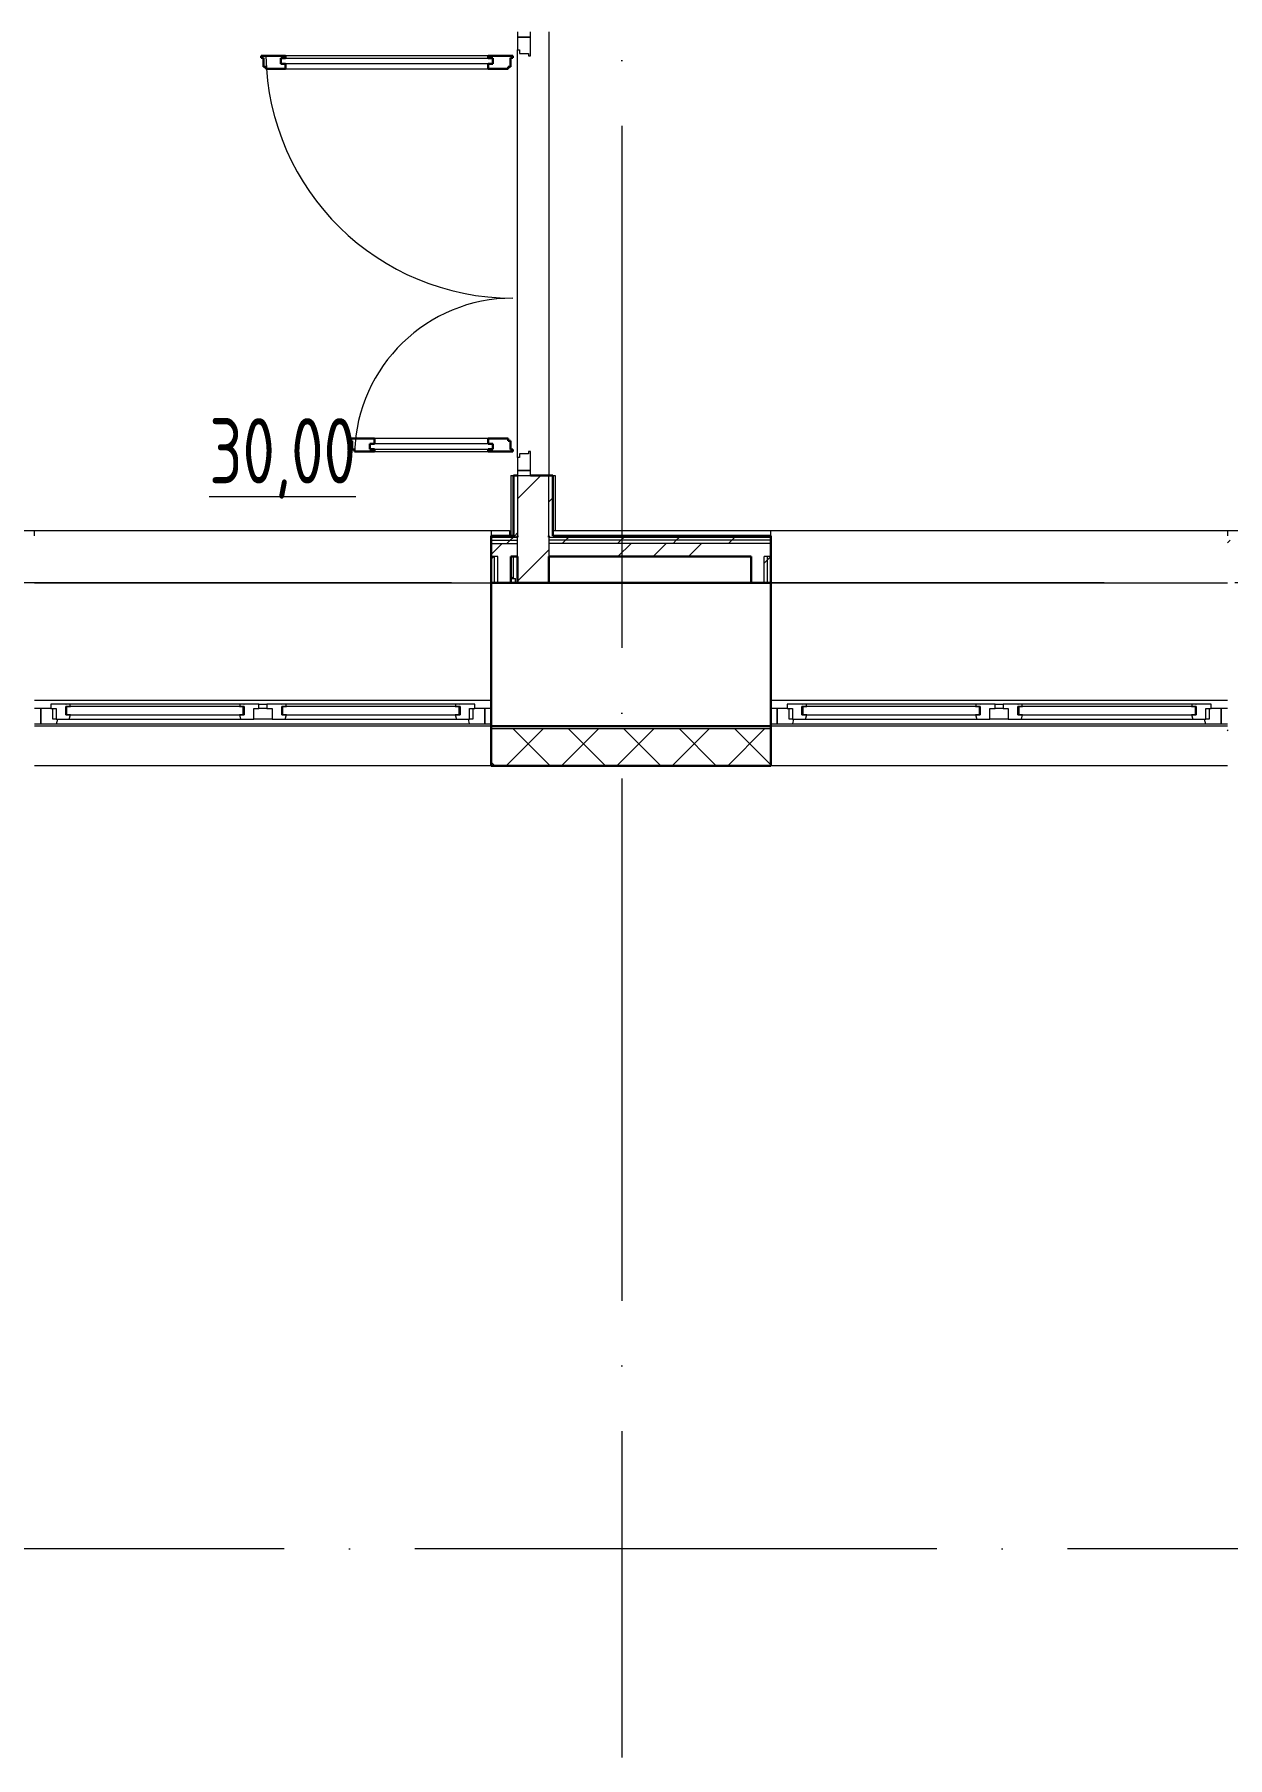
# Model space of a CAD drawing. Header units: millimetres. Extents: x -259793 to 503324, y -44556 to 93494.
# Drawn here: x -54908 to -50338, y 9576 to 16176 of the extents above; entities that cross this region are included whole.
import ezdxf

# ---------------------------------------------------------------- set-up
doc = ezdxf.new("R2010")
doc.units = ezdxf.units.MM
doc.linetypes.add('ADSK_Линия сетки', pattern=[25, 20, -2.5, 0, -2.5])
for name, color, linetype, lineweight in [('_ Окна', 7, 'Continuous', 9), ('Двери', 252, 'Continuous', 9), ('Марки помещений', 252, 'Continuous', 20), ('Ограждение', 252, 'Continuous', 9), ('Окна', 252, 'Continuous', 9), ('Оси', 252, 'Continuous', 9), ('Стены внутренние', 7, 'Continuous', 18), ('Стены наружные', 7, 'Continuous', 18), ('Стены штриховка', 7, 'Continuous', 9)]:
    doc.layers.add(name, color=color, linetype=linetype, lineweight=lineweight)
doc.layers.add('Двери открывание', color=7, linetype='Continuous', lineweight=9, true_color=0xc0c0c0)
doc.styles.add('GOST Common_3', font='', dxfattribs={"height": 3.5})
doc.styles.get('GOST Common_3').set_extended_font_data('GOST 2.304 type A')

# ---------------------------------------------------------------- blocks, each defined once
blk = doc.blocks.new('1 этаж')
at = {"layer": '_ Окна', "color": 251, "lineweight": 18, "true_color": 0x636466}
for p, q in [((-54786.8, 14991.3), (-54842.8, 14991.3)), ((-54842.8, 14991.3), (-54842.8, 14974.3)), ((-54785.8, 14990.3), (-54786.8, 14991.3)), ((-54784.8, 14991.3), (-54785.8, 14990.3)), ((-54785.8, 14950.3), (-54785.8, 14982.3)), ((-54785.8, 14982.3), (-54767.8, 14982.3)), ((-54770.2, 14991.3), (-54784.8, 14991.3)), ((-54767.8, 14982.3), (-54770.2, 14991.3)), ((-54118.4, 14991.3), (-54120.8, 14982.3)), ((-54120.8, 14982.3), (-54102.8, 14982.3)), ((-54103.8, 14991.3), (-54118.4, 14991.3)), ((-54102.8, 14990.3), (-54103.8, 14991.3)), ((-54101.8, 14991.3), (-54102.8, 14990.3)), ((-54102.8, 14982.3), (-54102.8, 14950.3)), ((-54045.8, 14991.3), (-54101.8, 14991.3)), ((-54045.8, 14974.3), (-54045.8, 14991.3)), ((-53959.8, 14991.3), (-54015.8, 14991.3)), ((-54015.8, 14991.3), (-54015.8, 14974.3)), ((-53958.8, 14990.3), (-53959.8, 14991.3)), ((-53957.8, 14991.3), (-53958.8, 14990.3)), ((-53958.8, 14950.3), (-53958.8, 14982.3)), ((-53958.8, 14982.3), (-53940.8, 14982.3)), ((-53943.2, 14991.3), (-53957.8, 14991.3)), ((-53940.8, 14982.3), (-53943.2, 14991.3)), ((-53291.4, 14991.3), (-53293.8, 14982.3)), ((-53293.8, 14982.3), (-53275.8, 14982.3)), ((-53276.8, 14991.3), (-53291.4, 14991.3)), ((-53275.8, 14990.3), (-53276.8, 14991.3)), ((-53274.8, 14991.3), (-53275.8, 14990.3)), ((-53275.8, 14982.3), (-53275.8, 14950.3)), ((-53218.8, 14991.3), (-53274.8, 14991.3)), ((-53218.8, 14974.3), (-53218.8, 14991.3)), ((-51966.8, 14991.3), (-52022.8, 14991.3)), ((-52022.8, 14991.3), (-52022.8, 14974.3)), ((-51965.8, 14990.3), (-51966.8, 14991.3)), ((-51964.8, 14991.3), (-51965.8, 14990.3)), ((-51965.8, 14950.3), (-51965.8, 14982.3)), ((-51965.8, 14982.3), (-51947.8, 14982.3)), ((-51950.2, 14991.3), (-51964.8, 14991.3)), ((-51947.8, 14982.3), (-51950.2, 14991.3)), ((-51298.4, 14991.3), (-51300.8, 14982.3)), ((-51300.8, 14982.3), (-51282.8, 14982.3)), ((-51283.8, 14991.3), (-51298.4, 14991.3)), ((-51282.8, 14990.3), (-51283.8, 14991.3)), ((-51281.8, 14991.3), (-51282.8, 14990.3)), ((-51282.8, 14982.3), (-51282.8, 14950.3)), ((-51225.8, 14991.3), (-51281.8, 14991.3)), ((-51225.8, 14974.3), (-51225.8, 14991.3)), ((-51139.8, 14991.3), (-51195.8, 14991.3)), ((-51195.8, 14991.3), (-51195.8, 14974.3)), ((-51138.8, 14990.3), (-51139.8, 14991.3)), ((-51137.8, 14991.3), (-51138.8, 14990.3)), ((-51138.8, 14950.3), (-51138.8, 14982.3)), ((-51138.8, 14982.3), (-51120.8, 14982.3)), ((-51123.2, 14991.3), (-51137.8, 14991.3)), ((-51120.8, 14982.3), (-51123.2, 14991.3)), ((-50471.4, 14991.3), (-50473.8, 14982.3)), ((-50473.8, 14982.3), (-50455.8, 14982.3)), ((-50456.8, 14991.3), (-50471.4, 14991.3)), ((-50455.8, 14990.3), (-50456.8, 14991.3)), ((-50454.8, 14991.3), (-50455.8, 14990.3)), ((-50455.8, 14982.3), (-50455.8, 14950.3)), ((-50398.8, 14991.3), (-50454.8, 14991.3)), ((-50398.8, 14974.3), (-50398.8, 14991.3)), ((-54842.8, 14974.3), (-54880.8, 14974.3)), ((-54880.8, 14974.3), (-54880.8, 14916.3)), ((-54880.8, 14916.3), (-54821.4, 14916.3)), ((-54842.8, 14974.3), (-54822.8, 14974.3)), ((-54834.8, 14933.3), (-54834.8, 14974.3)), ((-54822.8, 14933.3), (-54834.8, 14933.3)), ((-54822.8, 14974.3), (-54822.8, 14933.3)), ((-54822.8, 14933.3), (-54772.4, 14933.3)), ((-54821.4, 14916.3), (-54816.8, 14933.3)), ((-54767.8, 14950.3), (-54785.8, 14950.3)), ((-54772.4, 14933.3), (-54767.8, 14950.3)), ((-54102.8, 14950.3), (-54120.8, 14950.3)), ((-54120.8, 14950.3), (-54116.2, 14933.3)), ((-54116.2, 14933.3), (-54065.8, 14933.3)), ((-54065.8, 14933.3), (-54065.8, 14974.3)), ((-54065.8, 14974.3), (-54045.8, 14974.3)), ((-54015.8, 14974.3), (-53995.8, 14974.3)), ((-53995.8, 14974.3), (-53995.8, 14933.3)), ((-53995.8, 14933.3), (-53945.4, 14933.3)), ((-53940.8, 14950.3), (-53958.8, 14950.3)), ((-53945.4, 14933.3), (-53940.8, 14950.3)), ((-53275.8, 14950.3), (-53293.8, 14950.3)), ((-53293.8, 14950.3), (-53289.2, 14933.3)), ((-53289.2, 14933.3), (-53238.8, 14933.3)), ((-53244.8, 14933.3), (-53240.2, 14916.3)), ((-53240.2, 14916.3), (-53180.8, 14916.3)), ((-53238.8, 14933.3), (-53238.8, 14974.3)), ((-53238.8, 14974.3), (-53218.8, 14974.3)), ((-53226.8, 14933.3), (-53238.8, 14933.3)), ((-53226.8, 14974.3), (-53226.8, 14933.3)), ((-53180.8, 14974.3), (-53218.8, 14974.3)), ((-53180.8, 14916.3), (-53180.8, 14974.3)), ((-52022.8, 14974.3), (-52060.8, 14974.3)), ((-52060.8, 14974.3), (-52060.8, 14916.3)), ((-52060.8, 14916.3), (-52001.4, 14916.3)), ((-52022.8, 14974.3), (-52002.8, 14974.3)), ((-52014.8, 14933.3), (-52014.8, 14974.3)), ((-52002.8, 14933.3), (-52014.8, 14933.3)), ((-52002.8, 14974.3), (-52002.8, 14933.3)), ((-52002.8, 14933.3), (-51952.4, 14933.3)), ((-52001.4, 14916.3), (-51996.8, 14933.3)), ((-51947.8, 14950.3), (-51965.8, 14950.3)), ((-51952.4, 14933.3), (-51947.8, 14950.3)), ((-51282.8, 14950.3), (-51300.8, 14950.3)), ((-51300.8, 14950.3), (-51296.2, 14933.3)), ((-51296.2, 14933.3), (-51245.8, 14933.3)), ((-51245.8, 14933.3), (-51245.8, 14974.3)), ((-51245.8, 14974.3), (-51225.8, 14974.3)), ((-51195.8, 14974.3), (-51175.8, 14974.3)), ((-51175.8, 14974.3), (-51175.8, 14933.3)), ((-51175.8, 14933.3), (-51125.4, 14933.3)), ((-51120.8, 14950.3), (-51138.8, 14950.3)), ((-51125.4, 14933.3), (-51120.8, 14950.3)), ((-50455.8, 14950.3), (-50473.8, 14950.3)), ((-50473.8, 14950.3), (-50469.2, 14933.3)), ((-50469.2, 14933.3), (-50418.8, 14933.3)), ((-50424.8, 14933.3), (-50420.2, 14916.3)), ((-50420.2, 14916.3), (-50360.8, 14916.3)), ((-50418.8, 14933.3), (-50418.8, 14974.3)), ((-50418.8, 14974.3), (-50398.8, 14974.3)), ((-50406.8, 14933.3), (-50418.8, 14933.3)), ((-50406.8, 14974.3), (-50406.8, 14933.3)), ((-50360.8, 14974.3), (-50398.8, 14974.3)), ((-50360.8, 14916.3), (-50360.8, 14974.3))]:
    blk.add_line(p, q, dxfattribs=at)
at = {"layer": '_ Окна', "color": 251, "true_color": 0x636466}
for p, q in [((-54782.8, 14982.3), (-54785.8, 14982.3)), ((-54785.8, 14982.3), (-54785.8, 14950.3)), ((-54105.8, 14982.3), (-54782.8, 14982.3)), ((-54782.8, 14982.3), (-54782.8, 14950.3)), ((-54782.8, 14950.3), (-54782.8, 14982.3)), ((-54105.8, 14950.3), (-54105.8, 14982.3)), ((-54105.8, 14982.3), (-54105.8, 14950.3)), ((-54102.8, 14982.3), (-54105.8, 14982.3)), ((-54102.8, 14950.3), (-54102.8, 14982.3)), ((-53955.8, 14982.3), (-53958.8, 14982.3)), ((-53958.8, 14982.3), (-53958.8, 14950.3)), ((-53278.8, 14982.3), (-53955.8, 14982.3)), ((-53955.8, 14982.3), (-53955.8, 14950.3)), ((-53955.8, 14950.3), (-53955.8, 14982.3)), ((-53278.8, 14950.3), (-53278.8, 14982.3)), ((-53278.8, 14982.3), (-53278.8, 14950.3)), ((-53275.8, 14982.3), (-53278.8, 14982.3)), ((-53275.8, 14950.3), (-53275.8, 14982.3)), ((-51962.8, 14982.3), (-51965.8, 14982.3)), ((-51965.8, 14982.3), (-51965.8, 14950.3)), ((-51285.8, 14982.3), (-51962.8, 14982.3)), ((-51962.8, 14982.3), (-51962.8, 14950.3)), ((-51962.8, 14950.3), (-51962.8, 14982.3)), ((-51285.8, 14950.3), (-51285.8, 14982.3)), ((-51285.8, 14982.3), (-51285.8, 14950.3)), ((-51282.8, 14982.3), (-51285.8, 14982.3)), ((-51282.8, 14950.3), (-51282.8, 14982.3)), ((-51135.8, 14982.3), (-51138.8, 14982.3)), ((-51138.8, 14982.3), (-51138.8, 14950.3)), ((-50458.8, 14982.3), (-51135.8, 14982.3)), ((-51135.8, 14982.3), (-51135.8, 14950.3)), ((-51135.8, 14950.3), (-51135.8, 14982.3)), ((-50458.8, 14950.3), (-50458.8, 14982.3)), ((-50458.8, 14982.3), (-50458.8, 14950.3)), ((-50455.8, 14982.3), (-50458.8, 14982.3)), ((-50455.8, 14950.3), (-50455.8, 14982.3)), ((-54880.8, 14974.3), (-54905.8, 14974.3)), ((-54905.8, 14916.3), (-54880.8, 14916.3)), ((-54880.8, 14916.3), (-54880.8, 14974.3)), ((-54785.8, 14950.3), (-54782.8, 14950.3)), ((-54782.8, 14950.3), (-54105.8, 14950.3)), ((-54105.8, 14950.3), (-54102.8, 14950.3)), ((-53958.8, 14950.3), (-53955.8, 14950.3)), ((-53955.8, 14950.3), (-53278.8, 14950.3)), ((-53278.8, 14950.3), (-53275.8, 14950.3)), ((-53155.8, 14974.3), (-53180.8, 14974.3)), ((-53180.8, 14974.3), (-53180.8, 14916.3)), ((-53180.8, 14916.3), (-53155.8, 14916.3)), ((-52060.8, 14974.3), (-52085.8, 14974.3)), ((-52085.8, 14916.3), (-52060.8, 14916.3)), ((-52060.8, 14916.3), (-52060.8, 14974.3)), ((-51965.8, 14950.3), (-51962.8, 14950.3)), ((-51962.8, 14950.3), (-51285.8, 14950.3)), ((-51285.8, 14950.3), (-51282.8, 14950.3)), ((-51138.8, 14950.3), (-51135.8, 14950.3)), ((-51135.8, 14950.3), (-50458.8, 14950.3)), ((-50458.8, 14950.3), (-50455.8, 14950.3)), ((-50335.8, 14974.3), (-50360.8, 14974.3)), ((-50360.8, 14974.3), (-50360.8, 14916.3)), ((-50360.8, 14916.3), (-50335.8, 14916.3))]:
    blk.add_line(p, q, dxfattribs=at)
at = {"layer": 'Двери', "color": 251, "true_color": 0x636466}
for p, q in [((-53055.8, 17566.3), (-53055.8, 17546.3)), ((-53005.8, 17546.3), (-53005.8, 17566.3)), ((-53055.8, 17546.3), (-53005.8, 17546.3)), ((-53005.8, 17546.3), (-53055.8, 17546.3)), ((-53055.8, 17546.3), (-53055.8, 17497.3)), ((-53055.8, 17497.3), (-53047.8, 17497.3)), ((-53047.8, 17497.3), (-53047.8, 17483.3)), ((-53005.8, 17474.3), (-53005.8, 17546.3)), ((-53961.8, 17465.3), (-53149.8, 17465.3)), ((-53961.8, 17444.3), (-53961.8, 17465.3)), ((-53149.8, 17444.3), (-53961.8, 17444.3)), ((-53167.8, 17474.3), (-53943.8, 17474.3)), ((-53943.8, 17424.3), (-53167.8, 17424.3)), ((-53149.8, 17465.3), (-53149.8, 17444.3)), ((-53047.8, 17483.3), (-53013.8, 17483.3)), ((-53013.8, 17483.3), (-53013.8, 17474.3)), ((-53013.8, 17474.3), (-53005.8, 17474.3)), ((-53149.8, 15988.3), (-53621.8, 15988.3)), ((-53621.8, 15988.3), (-53621.8, 15967.3)), ((-53167.8, 16008.3), (-53603.8, 16008.3)), ((-53149.8, 15967.3), (-53149.8, 15988.3)), ((-53621.8, 15967.3), (-53149.8, 15967.3)), ((-53603.8, 15958.3), (-53167.8, 15958.3)), ((-53055.8, 15935.3), (-53055.8, 15886.3)), ((-53047.8, 15935.3), (-53055.8, 15935.3)), ((-53013.8, 15949.3), (-53047.8, 15949.3)), ((-53047.8, 15949.3), (-53047.8, 15935.3)), ((-53005.8, 15958.3), (-53013.8, 15958.3)), ((-53013.8, 15958.3), (-53013.8, 15949.3)), ((-53005.8, 15886.3), (-53005.8, 15958.3)), ((-53005.8, 15886.3), (-53055.8, 15886.3)), ((-53055.8, 15886.3), (-53055.8, 15866.3)), ((-53055.8, 15886.3), (-53005.8, 15886.3)), ((-53055.8, 15866.3), (-53005.8, 15866.3)), ((-53005.8, 15866.3), (-53005.8, 15886.3))]:
    blk.add_line(p, q, dxfattribs=at)
at = {"layer": 'Двери', "color": 251, "lineweight": 30, "true_color": 0x636466}
for p, q in [((-53943.8, 17474.3), (-54037.8, 17474.3)), ((-54037.8, 17474.3), (-54037.8, 17466.3)), ((-54037.8, 17466.3), (-54028.8, 17466.3)), ((-54028.8, 17466.3), (-54028.8, 17432.3)), ((-54028.8, 17432.3), (-54019.8, 17432.3)), ((-54019.8, 17432.3), (-54019.8, 17424.3)), ((-54019.8, 17424.3), (-53943.8, 17424.3)), ((-53961.8, 17465.3), (-53943.8, 17465.3)), ((-53961.8, 17444.3), (-53961.8, 17465.3)), ((-53943.8, 17444.3), (-53961.8, 17444.3)), ((-53943.8, 17465.3), (-53943.8, 17474.3)), ((-53943.8, 17424.3), (-53943.8, 17444.3)), ((-53073.8, 17474.3), (-53167.8, 17474.3)), ((-53167.8, 17465.3), (-53167.8, 17474.3)), ((-53149.8, 17465.3), (-53167.8, 17465.3)), ((-53167.8, 17444.3), (-53149.8, 17444.3)), ((-53167.8, 17424.3), (-53167.8, 17444.3)), ((-53167.8, 17424.3), (-53091.8, 17424.3)), ((-53149.8, 17444.3), (-53149.8, 17465.3)), ((-53091.8, 17424.3), (-53091.8, 17432.3)), ((-53091.8, 17432.3), (-53082.8, 17432.3)), ((-53082.8, 17432.3), (-53082.8, 17466.3)), ((-53082.8, 17466.3), (-53073.8, 17466.3)), ((-53073.8, 17466.3), (-53073.8, 17474.3)), ((-53603.8, 16008.3), (-53697.8, 16008.3)), ((-53697.8, 16008.3), (-53697.8, 16000.3)), ((-53697.8, 16000.3), (-53688.8, 16000.3)), ((-53688.8, 16000.3), (-53688.8, 15966.3)), ((-53603.8, 15988.3), (-53621.8, 15988.3)), ((-53621.8, 15988.3), (-53621.8, 15967.3)), ((-53603.8, 16008.3), (-53603.8, 15988.3)), ((-53091.8, 16008.3), (-53167.8, 16008.3)), ((-53167.8, 16008.3), (-53167.8, 15988.3)), ((-53167.8, 15988.3), (-53149.8, 15988.3)), ((-53149.8, 15988.3), (-53149.8, 15967.3)), ((-53091.8, 16000.3), (-53091.8, 16008.3)), ((-53082.8, 16000.3), (-53091.8, 16000.3)), ((-53082.8, 15966.3), (-53082.8, 16000.3)), ((-53688.8, 15966.3), (-53679.8, 15966.3)), ((-53679.8, 15966.3), (-53679.8, 15958.3)), ((-53679.8, 15958.3), (-53603.8, 15958.3)), ((-53621.8, 15967.3), (-53603.8, 15967.3)), ((-53603.8, 15967.3), (-53603.8, 15958.3)), ((-53167.8, 15967.3), (-53167.8, 15958.3)), ((-53149.8, 15967.3), (-53167.8, 15967.3)), ((-53167.8, 15958.3), (-53073.8, 15958.3)), ((-53073.8, 15966.3), (-53082.8, 15966.3)), ((-53073.8, 15958.3), (-53073.8, 15966.3))]:
    blk.add_line(p, q, dxfattribs=at)
at = {"layer": 'Двери открывание', "color": 251, "true_color": 0x636466}
for centre, radius, start, end in [((-53073.8, 17492.3), 946, 181.09026, 270), ((-53073.8, 15940.3), 606, 90, 178.29789)]:
    blk.add_arc(centre, radius, start, end, dxfattribs=at)
at = {"layer": 'Ограждение', "color": 251, "true_color": 0x636466}
for p, q in [((-53080.8, 15866.3), (-53070.8, 15866.3)), ((-53080.8, 15866.3), (-53080.8, 15636.3)), ((-52920.8, 15866.3), (-52910.8, 15866.3)), ((-52910.8, 15866.3), (-52910.8, 15656.3)), ((-58440.9, 15656.3), (-53085.8, 15656.3)), ((-54905.8, 15636.3), (-54905.8, 15656.3)), ((-54905.8, 15656.3), (-53155.8, 15656.3)), ((-53155.8, 15656.3), (-53155.8, 15636.3)), ((-53085.8, 15656.3), (-53085.8, 15636.3)), ((-52920.8, 15656.3), (-49495.8, 15656.3)), ((-52085.8, 15636.3), (-52085.8, 15656.3)), ((-52085.8, 15656.3), (-50335.8, 15656.3)), ((-50335.8, 15656.3), (-50335.8, 15636.3)), ((-53070.8, 15472.3), (-53070.8, 15556.3)), ((-54905.8, 15456.3), (-53155.8, 15456.3)), ((-53071.8, 15472.3), (-53080.8, 15481.3)), ((-52085.8, 15456.3), (-50335.8, 15456.3)), ((-54905.8, 15006.3), (-53155.8, 15006.3)), ((-52085.8, 15006.3), (-50335.8, 15006.3))]:
    blk.add_line(p, q, dxfattribs=at)
at = {"layer": 'Окна', "color": 251, "true_color": 0x636466}
for p, q in [((-54784.8, 14991.3), (-54786.8, 14991.3)), ((-54118.4, 14991.3), (-54770.2, 14991.3)), ((-54101.8, 14991.3), (-54103.8, 14991.3)), ((-54045.8, 14991.3), (-54015.8, 14991.3)), ((-53957.8, 14991.3), (-53959.8, 14991.3)), ((-53291.4, 14991.3), (-53943.2, 14991.3)), ((-53274.8, 14991.3), (-53276.8, 14991.3)), ((-51964.8, 14991.3), (-51966.8, 14991.3)), ((-51298.4, 14991.3), (-51950.2, 14991.3)), ((-51281.8, 14991.3), (-51283.8, 14991.3)), ((-51225.8, 14991.3), (-51195.8, 14991.3)), ((-51137.8, 14991.3), (-51139.8, 14991.3)), ((-50471.4, 14991.3), (-51123.2, 14991.3)), ((-50454.8, 14991.3), (-50456.8, 14991.3)), ((-54821.4, 14916.3), (-53240.2, 14916.3)), ((-54772.4, 14933.3), (-54116.2, 14933.3)), ((-53995.8, 14933.3), (-54065.8, 14933.3)), ((-54015.8, 14974.3), (-54045.8, 14974.3)), ((-53945.4, 14933.3), (-53289.2, 14933.3)), ((-52001.4, 14916.3), (-50420.2, 14916.3)), ((-51952.4, 14933.3), (-51296.2, 14933.3)), ((-51175.8, 14933.3), (-51245.8, 14933.3)), ((-51195.8, 14974.3), (-51225.8, 14974.3)), ((-51125.4, 14933.3), (-50469.2, 14933.3))]:
    blk.add_line(p, q, dxfattribs=at)
at = {"layer": 'Оси', "color": 251, "linetype": 'ADSK_Линия сетки', "ltscale": 100, "true_color": 0x636466}
for p, q in [((-52655.8, 32206.9), (-52655.8, 10956.3)), ((-805.8, 15456.3), (-72528.1, 15456.3)), ((-26448.4, 11756.3), (-72528.1, 11756.3))]:
    blk.add_line(p, q, dxfattribs=at)
at = {"layer": 'Стены внутренние', "color": 251, "lineweight": 30, "true_color": 0x636466}
for p, q in [((-53155.8, 15456.3), (-53155.8, 14906.3)), ((-53055.8, 15456.3), (-53080.8, 15456.3)), ((-52160.8, 15456.3), (-52935.8, 15456.3)), ((-52085.8, 14906.3), (-52085.8, 15456.3)), ((-53155.8, 14906.3), (-52085.8, 14906.3)), ((-53155.8, 14896.3), (-53155.8, 14754.3)), ((-52085.8, 14754.3), (-52085.8, 14896.3)), ((-53155.8, 14754.3), (-52085.8, 14754.3))]:
    blk.add_line(p, q, dxfattribs=at)
at = {"layer": 'Стены внутренние', "color": 251, "true_color": 0x636466}
for p, q in [((-53155.8, 14906.3), (-54905.8, 14906.3)), ((-50335.8, 14906.3), (-52085.8, 14906.3)), ((-53155.8, 14754.3), (-54905.8, 14754.3)), ((-50335.8, 14754.3), (-52085.8, 14754.3))]:
    blk.add_line(p, q, dxfattribs=at)
at = {"layer": 'Стены внутренние', "color": 251, "linetype": 'Continuous', "lineweight": 9, "true_color": 0x636466}
for p, q in [((-53097.7, 14756.3), (-52957.7, 14896.3)), ((-52931.9, 14756.3), (-53071.9, 14896.3)), ((-52885.6, 14756.3), (-52745.6, 14896.3)), ((-52719.8, 14756.3), (-52859.8, 14896.3)), ((-52673.5, 14756.3), (-52533.5, 14896.3)), ((-52507.7, 14756.3), (-52647.7, 14896.3)), ((-52461.3, 14756.3), (-52321.3, 14896.3)), ((-52295.5, 14756.3), (-52435.5, 14896.3)), ((-52249.2, 14756.3), (-52109.2, 14896.3)), ((-52087.8, 14760.7), (-52223.4, 14896.3)), ((-50333.8, 14889.5), (-50335.8, 14893)), ((-53144.1, 14756.3), (-53153.8, 14766)), ((-53045.9, 14756.3), (-53047, 14754.3))]:
    blk.add_line(p, q, dxfattribs=at)
at = {"layer": 'Стены наружные', "color": 251, "true_color": 0x636466}
for p, q in [((-52935.8, 17566.3), (-52935.8, 15866.3)), ((-53055.8, 15935.3), (-53055.8, 17497.3)), ((-53080.8, 15472.3), (-53063.3, 15472.3)), ((-53063.3, 15457.3), (-53080.8, 15457.3)), ((-53063.3, 15457.3), (-53063.3, 15472.3))]:
    blk.add_line(p, q, dxfattribs=at)
at = {"layer": 'Стены наружные', "color": 251, "lineweight": 30, "true_color": 0x636466}
for p, q in [((-53070.8, 15866.3), (-53070.8, 15636.3)), ((-53055.8, 15866.3), (-53070.8, 15866.3)), ((-52920.8, 15866.3), (-53005.8, 15866.3)), ((-52920.8, 15636.3), (-52920.8, 15866.3)), ((-53070.8, 15636.3), (-53155.8, 15636.3)), ((-53155.8, 15636.3), (-53155.8, 15456.3)), ((-53055.8, 15631.3), (-53055.8, 15636.3)), ((-52935.8, 15631.3), (-52935.8, 15636.3)), ((-52085.8, 15636.3), (-52920.8, 15636.3)), ((-52085.8, 15456.3), (-52085.8, 15636.3)), ((-53080.8, 15556.3), (-53055.8, 15556.3)), ((-53080.8, 15456.3), (-53080.8, 15556.3)), ((-53055.8, 15556.3), (-53055.8, 15456.3)), ((-52935.8, 15456.3), (-52935.8, 15556.3)), ((-52935.8, 15556.3), (-52160.8, 15556.3)), ((-52160.8, 15556.3), (-52160.8, 15456.3)), ((-53155.8, 15456.3), (-53080.8, 15456.3)), ((-53055.8, 15456.3), (-52935.8, 15456.3)), ((-52160.8, 15456.3), (-52085.8, 15456.3)), ((-53155.8, 14906.3), (-53155.8, 14896.3)), ((-52085.8, 14896.3), (-52085.8, 14906.3))]:
    blk.add_line(p, q, dxfattribs=at)
at = {"layer": 'Стены наружные', "color": 251, "linetype": 'Continuous', "lineweight": 9, "true_color": 0x636466}
for p, q in [((-53055.8, 15777), (-52966.6, 15866.3)), ((-52935.8, 15766.7), (-52920.8, 15781.7)), ((-53066.3, 15636.3), (-53055.8, 15646.7)), ((-53155.8, 15564.5), (-53114.1, 15606.3)), ((-53096.3, 15606.3), (-53083.8, 15618.8)), ((-53083.8, 15618.8), (-53071.3, 15631.3)), ((-53071.3, 15631.3), (-53066.3, 15636.3)), ((-53055.8, 15462.7), (-52935.8, 15582.7)), ((-52884.1, 15606.3), (-52871.6, 15618.8)), ((-52871.6, 15618.8), (-52859.1, 15631.3)), ((-52672, 15606.3), (-52659.5, 15618.8)), ((-52670.6, 15556.3), (-52620.6, 15606.3)), ((-52659.5, 15618.8), (-52647, 15631.3)), ((-52647, 15631.3), (-52642, 15636.3)), ((-52535.7, 15556.3), (-52485.7, 15606.3)), ((-52459.9, 15606.3), (-52447.4, 15618.8)), ((-52447.4, 15618.8), (-52434.9, 15631.3)), ((-52400.7, 15556.3), (-52350.7, 15606.3)), ((-52247.7, 15606.3), (-52235.2, 15618.8)), ((-52235.2, 15618.8), (-52222.7, 15631.3)), ((-52222.7, 15631.3), (-52217.7, 15636.3)), ((-50335.8, 15609), (-50326, 15618.8)), ((-53155.8, 15546.7), (-53146.3, 15556.3)), ((-52110.8, 15531.1), (-52098.3, 15543.6)), ((-52098.3, 15543.6), (-52085.8, 15556.1))]:
    blk.add_line(p, q, dxfattribs=at)
at = {"layer": 'Стены штриховка', "color": 251, "true_color": 0x636466}
for p, q in [((-53055.8, 15866.3), (-53055.8, 15636.3)), ((-52935.8, 15636.3), (-52935.8, 15866.3)), ((-53155.8, 15631.3), (-53055.8, 15631.3)), ((-53055.8, 15631.3), (-53155.8, 15631.3)), ((-53155.8, 15618.8), (-53055.8, 15618.8)), ((-53155.8, 15606.3), (-53055.8, 15606.3)), ((-53055.8, 15556.3), (-53055.8, 15631.3)), ((-52935.8, 15631.3), (-52085.8, 15631.3)), ((-52935.8, 15631.3), (-52935.8, 15556.3)), ((-52085.8, 15618.8), (-52935.8, 15618.8)), ((-52085.8, 15606.3), (-52935.8, 15606.3)), ((-53130.8, 15556.3), (-53155.8, 15556.3)), ((-53143.3, 15456.3), (-53143.3, 15556.3)), ((-53130.8, 15456.3), (-53130.8, 15556.3)), ((-52110.8, 15456.3), (-52110.8, 15556.3)), ((-52085.8, 15556.3), (-52110.8, 15556.3)), ((-52098.3, 15456.3), (-52098.3, 15556.3)), ((-52085.8, 14896.3), (-53155.8, 14896.3)), ((-53153.8, 14756.3), (-53153.8, 14896.3)), ((-52087.8, 14896.3), (-52087.8, 14756.3)), ((-52087.8, 14756.3), (-53153.8, 14756.3))]:
    blk.add_line(p, q, dxfattribs=at)
at = {"layer": 'Марки помещений', "color": 251, "true_color": 0x636466, "style": 'GOST Common_3', "width": 0.9}
blk.add_text('%%U30,00', height=250, dxfattribs=at).set_placement((-54236.4, 15836.5))

msp = doc.modelspace()

# ---------------------------------------------------------------- block references
msp.add_blockref('1 этаж', (-2, -1380.07963))

doc.saveas('drawing.dxf')
